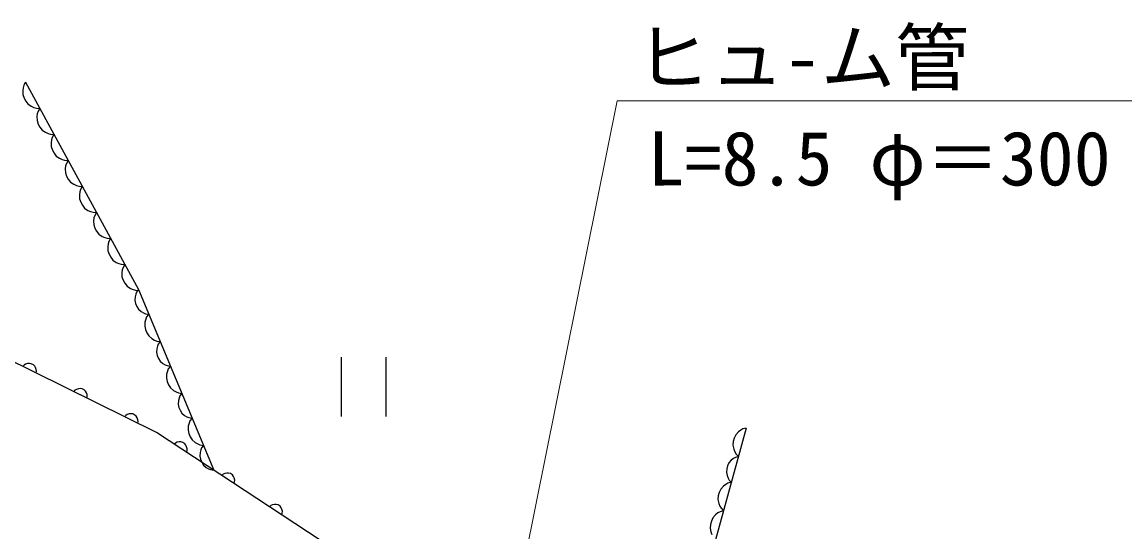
# Model space of a CAD drawing. Units: millimetres, scale not verified. Extents: x 40000 to 680000, y 20000 to 380000.
# Drawn here: x 331843 to 369044, y 295499 to 312719 of the extents above; entities that cross this region are included whole.
import ezdxf
from ezdxf.enums import TextEntityAlignment as Align

# ---------------------------------------------------------------- set-up
doc = ezdxf.new("R2010")
doc.units = ezdxf.units.MM
doc.header["$LTSCALE"] = 1000
doc.layers.add('M-BGD', color=7, linetype='Continuous', lineweight=25)
doc.layers.add('M-STR-HTXT', color=7, linetype='Continuous', lineweight=13)
doc.styles.add('ＭＳ ゴシック', font='')
doc.styles.get('ＭＳ ゴシック').set_extended_font_data('MS Gothic')

msp = doc.modelspace()

# ---------------------------------------------------------------- linework, layer by layer
at = {"layer": 'M-BGD'}
for p, q in [((331963, 310683), (331904, 310583)), ((331963, 310683), (335768, 303684)), ((331880, 310501), (331866, 310402)), ((331866, 310402), (331870, 310268)), ((331870, 310268), (331910, 310153)), ((331904, 310583), (331880, 310501)), ((331910, 310153), (331967, 310048)), ((331967, 310048), (332042, 309952)), ((332042, 309952), (332152, 309875)), ((332152, 309875), (332243, 309833)), ((332243, 309833), (332325, 309809)), ((332325, 309809), (332441, 309804)), ((332358, 309622), (332343, 309524)), ((332343, 309524), (332348, 309389)), ((332382, 309704), (332358, 309622)), ((332441, 309804), (332382, 309704)), ((332348, 309389), (332388, 309274)), ((332388, 309274), (332445, 309169)), ((332445, 309169), (332520, 309073)), ((332520, 309073), (332630, 308996)), ((332630, 308996), (332721, 308955)), ((332721, 308955), (332802, 308931)), ((332802, 308931), (332919, 308926)), ((332860, 308825), (332836, 308744)), ((332919, 308926), (332860, 308825)), ((332836, 308744), (332821, 308645)), ((332821, 308645), (332826, 308511)), ((332826, 308511), (332865, 308396)), ((332865, 308396), (332923, 308290)), ((332923, 308290), (332998, 308194)), ((332998, 308194), (333108, 308118)), ((333108, 308118), (333199, 308076)), ((333199, 308076), (333280, 308052)), ((333280, 308052), (333397, 308047)), ((333397, 308047), (333337, 307947)), ((333313, 307865), (333299, 307766)), ((333299, 307766), (333303, 307632)), ((333337, 307947), (333313, 307865)), ((333303, 307632), (333343, 307517)), ((333343, 307517), (333401, 307412)), ((333401, 307412), (333475, 307316)), ((333475, 307316), (333585, 307239)), ((333585, 307239), (333676, 307197)), ((333676, 307197), (333758, 307173)), ((333758, 307173), (333874, 307168)), ((333791, 306986), (333777, 306888)), ((333815, 307068), (333791, 306986)), ((333874, 307168), (333815, 307068)), ((333777, 306888), (333781, 306753)), ((333781, 306753), (333821, 306638)), ((333821, 306638), (333878, 306533)), ((333878, 306533), (333953, 306437)), ((333953, 306437), (334063, 306360)), ((334063, 306360), (334154, 306319)), ((334154, 306319), (334236, 306295)), ((334236, 306295), (334352, 306290)), ((334293, 306189), (334269, 306108)), ((334352, 306290), (334293, 306189)), ((334269, 306108), (334254, 306009)), ((334254, 306009), (334259, 305875)), ((334259, 305875), (334299, 305760)), ((334299, 305760), (334356, 305654)), ((334356, 305654), (334431, 305558)), ((334431, 305558), (334541, 305482)), ((334541, 305482), (334632, 305440)), ((334632, 305440), (334713, 305416)), ((334713, 305416), (334830, 305411)), ((334746, 305229), (334732, 305130)), ((334732, 305130), (334737, 304996)), ((334771, 305311), (334746, 305229)), ((334830, 305411), (334771, 305311)), ((334737, 304996), (334776, 304881)), ((334776, 304881), (334834, 304776)), ((334834, 304776), (334909, 304680)), ((334909, 304680), (335019, 304603)), ((335019, 304603), (335110, 304561)), ((335110, 304561), (335191, 304537)), ((335191, 304537), (335307, 304532)), ((335224, 304350), (335210, 304252)), ((335248, 304432), (335224, 304350)), ((335307, 304532), (335248, 304432)), ((335210, 304252), (335214, 304117)), ((335214, 304117), (335254, 304002)), ((335254, 304002), (335311, 303897)), ((335311, 303897), (335386, 303801)), ((335386, 303801), (335496, 303724)), ((335496, 303724), (335587, 303683)), ((335587, 303683), (335669, 303659)), ((335669, 303659), (335785, 303654)), ((335706, 303600), (335677, 303529)), ((335768, 303684), (335706, 303600)), ((335768, 303684), (338309, 297585)), ((335655, 303442), (335647, 303322)), ((335647, 303322), (335671, 303215)), ((335677, 303529), (335655, 303442)), ((335671, 303215), (335713, 303115)), ((335713, 303115), (335771, 303023)), ((335771, 303023), (335863, 302944)), ((335863, 302944), (335940, 302898)), ((335940, 302898), (336011, 302869)), ((336011, 302869), (336115, 302854)), ((336115, 302854), (336045, 302760)), ((335988, 302584), (335979, 302450)), ((335979, 302450), (336007, 302332)), ((336013, 302681), (335988, 302584)), ((336045, 302760), (336013, 302681)), ((336007, 302332), (336053, 302221)), ((336053, 302221), (336118, 302118)), ((336118, 302118), (336219, 302030)), ((336219, 302030), (336305, 301980)), ((336305, 301980), (336384, 301947)), ((336384, 301947), (336499, 301930)), ((336408, 301775), (336386, 301688)), ((336437, 301846), (336408, 301775)), ((336499, 301930), (336437, 301846)), ((336378, 298854), (331238, 301398)), ((336386, 301688), (336377, 301568)), ((336377, 301568), (336402, 301461)), ((336402, 301461), (336444, 301361)), ((336444, 301361), (336502, 301268)), ((342609, 301398), (342610, 299398)), ((344130, 299398), (344129, 301398)), ((331915, 301130), (331871, 301085)), ((331964, 301161), (331915, 301130)), ((332031, 301184), (331964, 301161)), ((332089, 301188), (332031, 301184)), ((332152, 301180), (332089, 301188)), ((332224, 301144), (332152, 301180)), ((332269, 301100), (332224, 301144)), ((332300, 301051), (332269, 301100)), ((332323, 300984), (332300, 301051)), ((332328, 300925), (332323, 300984)), ((336502, 301268), (336593, 301190)), ((336593, 301190), (336671, 301144)), ((336671, 301144), (336742, 301115)), ((336742, 301115), (336845, 301099)), ((336776, 301006), (336744, 300927)), ((336845, 301099), (336776, 301006)), ((332319, 300863), (332328, 300925)), ((336719, 300830), (336710, 300696)), ((336710, 300696), (336738, 300578)), ((336744, 300927), (336719, 300830)), ((333628, 300282), (333584, 300237)), ((333678, 300313), (333628, 300282)), ((333745, 300336), (333678, 300313)), ((333803, 300340), (333745, 300336)), ((333865, 300332), (333803, 300340)), ((333937, 300296), (333865, 300332)), ((333982, 300252), (333937, 300296)), ((334013, 300203), (333982, 300252)), ((336738, 300578), (336784, 300467)), ((336784, 300467), (336848, 300364)), ((336848, 300364), (336950, 300276)), ((336950, 300276), (337036, 300226)), ((337036, 300226), (337115, 300193)), ((334036, 300136), (334013, 300203)), ((334032, 300015), (334041, 300077)), ((334041, 300077), (334036, 300136)), ((337116, 299934), (337108, 299813)), ((337115, 300193), (337230, 300176)), ((337139, 300021), (337116, 299934)), ((337168, 300092), (337139, 300021)), ((337230, 300176), (337168, 300092)), ((335458, 299488), (335391, 299465)), ((335516, 299492), (335458, 299488)), ((335579, 299484), (335516, 299492)), ((335650, 299448), (335579, 299484)), ((337108, 299813), (337133, 299707)), ((337133, 299707), (337175, 299607)), ((337175, 299607), (337233, 299514)), ((337233, 299514), (337324, 299435)), ((335342, 299433), (335297, 299389)), ((335391, 299465), (335342, 299433)), ((335695, 299404), (335650, 299448)), ((335727, 299355), (335695, 299404)), ((335749, 299288), (335727, 299355)), ((335745, 299167), (335754, 299229)), ((335754, 299229), (335749, 299288)), ((337324, 299435), (337402, 299390)), ((337402, 299390), (337472, 299361)), ((337475, 299173), (337450, 299076)), ((337472, 299361), (337576, 299345)), ((337507, 299252), (337475, 299173)), ((337576, 299345), (337507, 299252)), ((342807, 294632), (336378, 298854)), ((337450, 299076), (337441, 298942)), ((337441, 298942), (337468, 298824)), ((337468, 298824), (337515, 298713)), ((356272, 299009), (354980, 294330)), ((355917, 298775), (355866, 298665)), ((356007, 298875), (355917, 298775)), ((356086, 298936), (356007, 298875)), ((356160, 298978), (356086, 298936)), ((356272, 299009), (356160, 298978)), ((337022, 298502), (336972, 298463)), ((337075, 298528), (337022, 298502)), ((337144, 298542), (337075, 298528)), ((337202, 298540), (337144, 298542)), ((337263, 298524), (337202, 298540)), ((337330, 298480), (337263, 298524)), ((337369, 298430), (337330, 298480)), ((337395, 298377), (337369, 298430)), ((337409, 298308), (337395, 298377)), ((337515, 298713), (337579, 298610)), ((337579, 298610), (337681, 298522)), ((337681, 298522), (337767, 298471)), ((337767, 298471), (337845, 298439)), ((337845, 298439), (337961, 298422)), ((337961, 298422), (337898, 298338)), ((355834, 298549), (355821, 298428)), ((355821, 298428), (355847, 298296)), ((355866, 298665), (355834, 298549)), ((337391, 298189), (337407, 298250)), ((337407, 298250), (337409, 298308)), ((337847, 298180), (337839, 298059)), ((337839, 298059), (337864, 297953)), ((337869, 298267), (337847, 298180)), ((337898, 298338), (337869, 298267)), ((355905, 298017), (355838, 297979)), ((355847, 298296), (355883, 298203)), ((355883, 298203), (355925, 298129)), ((356006, 298045), (355905, 298017)), ((355925, 298129), (356006, 298045)), ((337864, 297953), (337905, 297853)), ((337905, 297853), (337964, 297760)), ((337964, 297760), (338055, 297681)), ((338055, 297681), (338132, 297636)), ((338132, 297636), (338203, 297607)), ((355611, 297631), (355600, 297522)), ((355640, 297735), (355611, 297631)), ((355686, 297834), (355640, 297735)), ((355767, 297924), (355686, 297834)), ((355838, 297979), (355767, 297924)), ((338203, 297607), (338307, 297591)), ((338629, 297447), (338580, 297408)), ((338682, 297472), (338629, 297447)), ((338751, 297487), (338682, 297472)), ((338809, 297484), (338751, 297487)), ((338871, 297468), (338809, 297484)), ((338938, 297424), (338871, 297468)), ((338977, 297375), (338938, 297424)), ((339002, 297322), (338977, 297375)), ((339016, 297253), (339002, 297322)), ((339014, 297195), (339016, 297253)), ((355600, 297522), (355623, 297404)), ((355623, 297404), (355656, 297320)), ((355656, 297320), (355694, 297253)), ((355694, 297253), (355766, 297177)), ((338998, 297133), (339014, 297195)), ((355411, 296943), (355360, 296833)), ((355501, 297043), (355411, 296943)), ((355580, 297104), (355501, 297043)), ((355654, 297146), (355580, 297104)), ((355766, 297177), (355654, 297146)), ((355328, 296717), (355315, 296596)), ((355315, 296596), (355341, 296465)), ((355360, 296833), (355328, 296717)), ((340237, 296392), (340187, 296353)), ((340289, 296417), (340237, 296392)), ((340359, 296431), (340289, 296417)), ((340417, 296429), (340359, 296431)), ((340478, 296413), (340417, 296429)), ((340545, 296369), (340478, 296413)), ((340584, 296319), (340545, 296369)), ((340609, 296267), (340584, 296319)), ((340605, 296078), (340621, 296139)), ((340624, 296198), (340609, 296267)), ((340621, 296139), (340624, 296198)), ((355314, 296140), (355234, 296079)), ((355387, 296182), (355314, 296140)), ((355341, 296465), (355377, 296372)), ((355377, 296372), (355419, 296298)), ((355500, 296213), (355387, 296182)), ((355419, 296298), (355500, 296213)), ((355061, 295753), (355049, 295632)), ((355093, 295869), (355061, 295753)), ((355145, 295979), (355093, 295869)), ((355234, 296079), (355145, 295979)), ((355049, 295632), (355075, 295501)), ((355075, 295501), (355111, 295408))]:
    msp.add_line(p, q, dxfattribs=at)
at = {"layer": 'M-STR-HTXT'}
for p, q in [((348306, 292103), (351919, 310055)), ((351919, 310055), (373360, 310059))]:
    msp.add_line(p, q, dxfattribs=at)

# ---------------------------------------------------------------- texts
at = {"layer": 'M-STR-HTXT', "style": 'ＭＳ ゴシック'}
for s, p in [('ヒュ-ム管', (352542, 310055)), ('L=8.5 φ＝300', (352946, 306649))]:
    msp.add_text(s, height=1833, rotation=0.009, dxfattribs=at).set_placement(p, align=Align.BOTTOM_LEFT)

doc.saveas('drawing.dxf')
